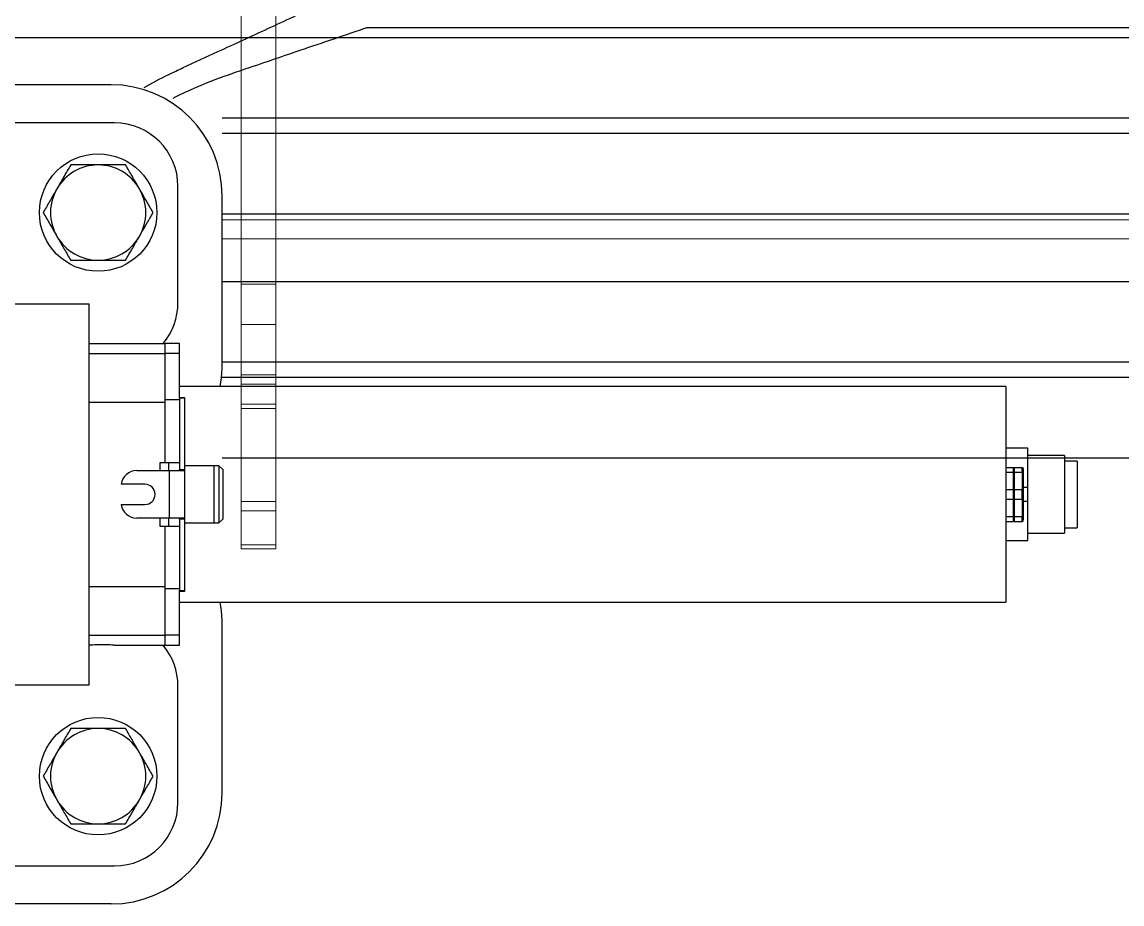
# Model space of a CAD drawing. Header units: inches. Extents: x -1851 to 6314, y -1304 to 4687.
# Drawn here: x -1561.27 to -1545.4, y 623.61 to 636.33 of the extents above; entities that cross this region are included whole.
import ezdxf

# ---------------------------------------------------------------- set-up
doc = ezdxf.new("R2010")
doc.units = ezdxf.units.IN
doc.header["$MEASUREMENT"] = 0
for name, color, linetype in [('DC FEEEDERS', 1, 'Continuous'), ('DC STRING CABLES', 30, 'Continuous'), ('E-ARRY-TABL', 9, 'Continuous'), ('WIRE MANAGEMENT', 4, 'Continuous')]:
    doc.layers.add(name, color=color, linetype=linetype)

msp = doc.modelspace()

# ---------------------------------------------------------------- linework, layer by layer
at = {"layer": 'DC FEEEDERS'}
for points in [[(-1562.81593, 636.10711), (-1328.90427, 636.10711)], [(-1558.37762, 634.94711), (-1333.60997, 634.94711)], [(-1558.37762, 634.72517), (-1333.60997, 634.72517)], [(-1558.37762, 633.56517), (-1333.60997, 633.56517)], [(-1558.37762, 632.58777), (-1333.60997, 632.58777)], [(-1558.37762, 631.42777), (-1333.60997, 631.42777)], [(-1558.37762, 631.20583), (-1333.60997, 631.20583)], [(-1558.37762, 630.04583), (-1333.60997, 630.04583)]]:
    msp.add_lwpolyline(points, dxfattribs=at)
at = {"layer": 'DC STRING CABLES', "flags": 128}
msp.add_lwpolyline([(-1556.28964, 636.24897), (-1522.10172, 636.24897)], dxfattribs=at)
at = {"layer": 'DC STRING CABLES'}
for points, knots in [([(-1559.50082, 635.38635), (-1559.38713, 635.45127), (-1559.2718, 635.51175), (-1559.15518, 635.56837), (-1559.08313, 635.60335), (-1559.0106, 635.63686), (-1558.93806, 635.67036), (-1558.77176, 635.74719), (-1558.60545, 635.82401), (-1558.43914, 635.90083), (-1558.19924, 636.01166), (-1557.95933, 636.12248), (-1557.71943, 636.2333), (-1557.47952, 636.34412), (-1557.23962, 636.45494), (-1556.99972, 636.56576), (-1556.98841, 636.57098), (-1556.9771, 636.57621), (-1556.96579, 636.58143)], [14.04246119, 14.04246119, 14.04246119, 14.04246119, 14.3830075, 14.3830075, 14.3830075, 14.59337778, 14.59337778, 14.59337778, 15.07571963, 15.07571963, 15.07571963, 15.77151121, 15.77151121, 15.77151121, 16.46730279, 16.46730279, 16.46730279, 16.50009763, 16.50009763, 16.50009763, 16.50009763]), ([(-1559.08497, 635.23209), (-1558.98768, 635.28111), (-1558.88906, 635.32734), (-1558.62487, 635.44316), (-1558.45729, 635.50858), (-1558.28728, 635.56837), (-1558.23676, 635.58614), (-1558.18602, 635.60341), (-1558.13528, 635.62069), (-1557.86096, 635.71407), (-1557.58664, 635.80745), (-1557.31231, 635.90083), (-1556.98677, 636.01166), (-1556.66122, 636.12248), (-1556.33567, 636.2333), (-1556.32033, 636.23852), (-1556.30498, 636.24374), (-1556.28964, 636.24897)], [14.30565661, 14.30565661, 14.30565661, 14.30565661, 14.60758292, 14.60758292, 15.10582563, 15.10582563, 15.10582563, 15.25390059, 15.25390059, 15.25390059, 16.0544781, 16.0544781, 16.0544781, 17.00455102, 17.00455102, 17.00455102, 17.04933094, 17.04933094, 17.04933094, 17.04933094])]:
    msp.add_open_spline(points, degree=3, knots=knots, dxfattribs=at)
at = {"layer": 'E-ARRY-TABL'}
for p, q in [((-1559.97982, 635.4237), (-1562.26867, 635.4237)), ((-1559.93084, 634.87437), (-1561.96548, 634.87437)), ((-1559.0153, 632.28048), (-1559.0153, 633.95883)), ((-1558.37762, 631.33518), (-1558.37762, 633.8215)), ((-1571.5582, 632.26508), (-1560.29705, 632.26508)), ((-1560.29705, 626.77184), (-1560.29705, 632.26508)), ((-1560.29705, 631.69407), (-1559.1984, 631.69407)), ((-1559.1984, 631.54965), (-1559.1984, 631.69407)), ((-1558.99241, 631.69246), (-1559.1984, 631.69246)), ((-1558.99241, 631.54804), (-1558.99241, 631.69246)), ((-1560.29705, 631.54965), (-1559.1984, 631.54965)), ((-1559.1984, 630.846), (-1559.1984, 631.54965)), ((-1558.99241, 631.54804), (-1559.1984, 631.54804)), ((-1558.99241, 630.91695), (-1558.99241, 631.54804)), ((-1547.07436, 631.07374), (-1558.99241, 631.07374)), ((-1547.07436, 631.07374), (-1547.07436, 627.96319)), ((-1558.99241, 630.91695), (-1558.91916, 630.91695)), ((-1558.99241, 630.90359), (-1558.99241, 630.91695)), ((-1558.91916, 630.90359), (-1558.99241, 630.90359)), ((-1558.99241, 630.90359), (-1558.99241, 629.87516)), ((-1558.91916, 630.91695), (-1558.91916, 630.90359)), ((-1558.91916, 630.90359), (-1558.91916, 629.87516)), ((-1560.29705, 630.846), (-1559.1984, 630.846)), ((-1558.99241, 630.88156), (-1559.1984, 630.88156)), ((-1559.1984, 629.9799), (-1559.1984, 630.846)), ((-1546.75392, 630.18223), (-1547.07436, 630.18223)), ((-1546.75392, 629.61962), (-1546.75392, 630.18223)), ((-1559.27073, 629.86179), (-1559.27073, 629.9799)), ((-1559.27073, 629.9799), (-1559.15171, 629.9799)), ((-1559.15171, 629.9799), (-1558.99241, 629.9799)), ((-1559.15171, 629.9799), (-1559.15171, 629.86179)), ((-1546.22749, 630.07923), (-1546.75392, 630.07923)), ((-1546.22749, 630.07923), (-1546.22749, 629.51846)), ((-1546.04438, 629.99912), (-1546.22749, 629.99912)), ((-1546.04438, 629.99912), (-1546.04438, 629.51846)), ((-1559.60807, 629.86179), (-1559.13889, 629.86179)), ((-1559.13889, 629.17514), (-1559.13889, 629.86179)), ((-1559.13889, 629.86179), (-1558.91916, 629.86179)), ((-1558.99241, 629.87516), (-1558.91916, 629.87516)), ((-1558.99241, 629.86179), (-1558.99241, 629.87516)), ((-1558.49802, 629.93046), (-1558.91916, 629.93046)), ((-1558.91916, 629.87516), (-1558.91916, 629.86179)), ((-1558.91916, 629.86179), (-1558.91916, 629.17514)), ((-1558.42477, 629.93046), (-1558.49802, 629.93046)), ((-1558.4976, 629.93004), (-1558.49802, 629.93046)), ((-1558.49802, 629.93046), (-1558.49802, 629.10647)), ((-1558.36984, 629.87553), (-1558.42477, 629.93046)), ((-1558.42477, 629.93046), (-1558.42477, 629.10647)), ((-1558.36984, 629.87553), (-1558.36984, 629.1614)), ((-1547.07436, 629.90757), (-1546.9645, 629.90757)), ((-1547.07436, 629.8389), (-1546.9645, 629.8389)), ((-1546.9645, 629.8389), (-1546.9645, 629.90757)), ((-1546.95305, 629.8991), (-1546.9645, 629.8991)), ((-1546.9645, 629.58713), (-1546.9645, 629.8389)), ((-1546.95305, 629.90757), (-1546.83471, 629.90757)), ((-1546.95305, 629.90757), (-1546.95305, 629.8389)), ((-1546.95305, 629.8389), (-1546.83471, 629.8389)), ((-1546.95305, 629.8389), (-1546.95305, 629.58713)), ((-1546.83471, 629.58713), (-1546.83471, 629.8389)), ((-1546.8203, 629.87621), (-1546.82814, 629.90757)), ((-1546.8203, 629.51846), (-1546.8203, 629.87621)), ((-1559.49138, 629.66495), (-1559.8347, 629.66495)), ((-1547.07436, 629.58713), (-1546.9645, 629.58713)), ((-1546.9645, 629.4498), (-1546.9645, 629.58713)), ((-1546.95305, 629.58713), (-1546.95305, 629.4498)), ((-1546.95305, 629.58713), (-1546.83471, 629.58713)), ((-1546.75392, 629.61962), (-1546.8203, 629.61962)), ((-1546.8203, 629.16072), (-1546.8203, 629.51846)), ((-1546.75392, 629.41731), (-1546.75392, 629.61962)), ((-1546.22749, 629.51846), (-1546.22749, 628.9577)), ((-1546.04438, 629.51846), (-1546.04438, 629.03781)), ((-1559.8347, 629.37198), (-1559.49138, 629.37198)), ((-1547.07436, 629.4498), (-1546.9645, 629.4498)), ((-1546.9645, 629.19803), (-1546.9645, 629.4498)), ((-1546.95305, 629.4498), (-1546.83471, 629.4498)), ((-1546.95305, 629.4498), (-1546.95305, 629.19803)), ((-1546.83471, 629.19803), (-1546.83471, 629.4498)), ((-1546.75392, 629.41731), (-1546.8203, 629.41731)), ((-1546.75392, 628.8547), (-1546.75392, 629.41731)), ((-1559.13889, 629.17514), (-1559.60807, 629.17514)), ((-1559.27073, 629.05703), (-1559.27073, 629.17514)), ((-1559.15171, 629.17514), (-1559.15171, 629.05703)), ((-1558.91916, 629.17514), (-1559.13889, 629.17514)), ((-1558.99241, 629.16177), (-1558.99241, 629.17514)), ((-1558.91916, 629.16177), (-1558.99241, 629.16177)), ((-1558.99241, 629.16177), (-1558.99241, 628.13334)), ((-1558.91916, 629.17514), (-1558.91916, 629.16177)), ((-1558.91916, 629.16177), (-1558.91916, 628.13334)), ((-1558.42477, 629.10647), (-1558.36984, 629.1614)), ((-1547.07436, 629.19803), (-1546.9645, 629.19803)), ((-1546.9645, 629.12936), (-1546.9645, 629.19803)), ((-1546.95305, 629.19803), (-1546.83471, 629.19803)), ((-1546.95305, 629.19803), (-1546.95305, 629.12936)), ((-1546.82814, 629.12936), (-1546.8203, 629.16072)), ((-1559.15171, 629.05703), (-1559.27073, 629.05703)), ((-1559.1984, 628.19093), (-1559.1984, 629.05703)), ((-1558.99241, 629.05703), (-1559.15171, 629.05703)), ((-1558.91916, 629.10647), (-1558.49802, 629.10647)), ((-1558.49802, 629.10647), (-1558.4976, 629.10689)), ((-1558.49802, 629.10647), (-1558.42477, 629.10647)), ((-1547.07436, 629.12936), (-1546.9645, 629.12936)), ((-1546.9645, 629.13783), (-1546.95305, 629.13783)), ((-1546.95305, 629.12936), (-1546.83471, 629.12936)), ((-1546.22749, 629.03781), (-1546.04438, 629.03781)), ((-1547.07436, 628.8547), (-1546.75392, 628.8547)), ((-1546.75392, 628.9577), (-1546.22749, 628.9577)), ((-1560.29705, 628.19093), (-1559.1984, 628.19093)), ((-1559.1984, 627.48728), (-1559.1984, 628.19093)), ((-1558.99241, 628.15537), (-1559.1984, 628.15537)), ((-1558.99241, 628.13334), (-1558.91916, 628.13334)), ((-1558.99241, 628.11998), (-1558.99241, 628.13334)), ((-1558.91916, 628.11998), (-1558.99241, 628.11998)), ((-1558.99241, 627.48889), (-1558.99241, 628.11998)), ((-1558.91916, 628.13334), (-1558.91916, 628.11998)), ((-1558.99241, 627.96319), (-1547.07436, 627.96319)), ((-1558.37762, 625.21543), (-1558.37762, 627.70175)), ((-1560.29705, 627.48728), (-1559.1984, 627.48728)), ((-1558.99241, 627.48889), (-1559.1984, 627.48889)), ((-1559.1984, 627.34286), (-1559.1984, 627.48728)), ((-1558.99241, 627.34447), (-1558.99241, 627.48889)), ((-1559.93084, 627.34286), (-1559.1984, 627.34286)), ((-1559.1984, 627.34447), (-1558.99241, 627.34447)), ((-1571.5582, 626.77184), (-1560.29705, 626.77184)), ((-1559.0153, 625.07809), (-1559.0153, 626.75645)), ((-1561.96548, 624.16255), (-1559.93084, 624.16255)), ((-1559.97982, 623.61323), (-1562.26867, 623.61323))]:
    msp.add_line(p, q, dxfattribs=at)
for points in [[(-1558.40789, 631.07374), (-1558.38591, 631.19766), (-1558.37762, 631.33518)], [(-1558.37762, 627.70175), (-1558.38591, 627.83927), (-1558.40789, 627.96319)]]:
    msp.add_lwpolyline(points, dxfattribs=at)
for centre in [(-1560.16636, 633.58117), (-1560.16636, 625.45576)]:
    msp.add_circle(centre, 0.84687, dxfattribs=at)
for centre, radius, start, end in [((-1559.97982, 633.8215), 1.6022, 0, 90), ((-1559.93084, 633.95883), 0.91554, 0, 90), ((-1560.16636, 633.58117), 0.68666, 90, 150), ((-1560.16636, 633.58117), 0.68666, 30, 90), ((-1560.16636, 633.58117), 0.68666, 150, 210), ((-1560.16636, 633.58117), 0.68666, 330, 30), ((-1560.16636, 633.58117), 0.68666, 210, 270), ((-1560.16636, 633.58117), 0.68666, 270, 330), ((-1559.93084, 632.28048), 0.91554, 320.170377, 0), ((-1559.60807, 629.63291), 0.22889, 90, 171.952154), ((-1559.49138, 629.51846), 0.14649, 270, 90), ((-1559.60807, 629.40402), 0.22889, 188.047846, 270), ((-1559.93084, 626.75645), 0.91554, 0, 39.829623), ((-1560.16636, 625.45576), 0.68666, 90, 150), ((-1560.16636, 625.45576), 0.68666, 30, 90), ((-1560.16636, 625.45576), 0.68666, 150, 210), ((-1560.16636, 625.45576), 0.68666, 330, 30), ((-1559.97982, 625.21543), 1.6022, 270, 0), ((-1560.16636, 625.45576), 0.68666, 210, 270), ((-1560.16636, 625.45576), 0.68666, 270, 330), ((-1559.93084, 625.07809), 0.91554, 270, 0)]:
    msp.add_arc(centre, radius, start, end, dxfattribs=at)
for points, knots in [([(-1560.5628, 634.26783), (-1560.59499, 634.21207), (-1560.65996, 634.09953), (-1560.72713, 633.9832), (-1560.76102, 633.9245)], [0, 0, 0, 0, 0.49545796, 1, 1, 1, 1]), ([(-1560.16636, 634.26783), (-1560.19846, 634.26783), (-1560.28129, 634.26783), (-1560.41454, 634.26783), (-1560.5132, 634.26783), (-1560.5628, 634.26783)], [0, 0, 0, 0, 0.23935703, 0.61757863, 1, 1, 1, 1]), ([(-1559.76992, 634.26783), (-1559.79844, 634.26783), (-1559.87704, 634.26783), (-1560.00915, 634.26783), (-1560.11373, 634.26783), (-1560.16636, 634.26783)], [0, 0, 0, 0, 0.22054197, 0.60774305, 1, 1, 1, 1]), ([(-1559.5717, 633.9245), (-1559.5764, 633.93264), (-1559.61198, 633.99427), (-1559.67906, 634.11047), (-1559.73945, 634.21506), (-1559.76992, 634.26783)], [0, 0, 0, 0, 0.07010368, 0.53079148, 1, 1, 1, 1]), ([(-1560.76102, 633.9245), (-1560.76572, 633.91636), (-1560.8013, 633.85473), (-1560.86839, 633.73854), (-1560.92877, 633.63395), (-1560.95924, 633.58117)], [0, 0, 0, 0, 0.07010368, 0.53079148, 1, 1, 1, 1]), ([(-1559.37348, 633.58117), (-1559.40567, 633.63693), (-1559.47064, 633.74947), (-1559.53781, 633.86581), (-1559.5717, 633.9245)], [0, 0, 0, 0, 0.49545796, 1, 1, 1, 1]), ([(-1560.95924, 633.58117), (-1560.92705, 633.52542), (-1560.86207, 633.41288), (-1560.79491, 633.29654), (-1560.76102, 633.23785)], [0, 0, 0, 0, 0.49545796, 1, 1, 1, 1]), ([(-1559.5717, 633.23785), (-1559.567, 633.24599), (-1559.53142, 633.30761), (-1559.46433, 633.42381), (-1559.40395, 633.5284), (-1559.37348, 633.58117)], [0, 0, 0, 0, 0.07010368, 0.53079148, 1, 1, 1, 1]), ([(-1560.76102, 633.23785), (-1560.75632, 633.22971), (-1560.72074, 633.16808), (-1560.65365, 633.05188), (-1560.59327, 632.94729), (-1560.5628, 632.89452)], [0, 0, 0, 0, 0.07010368, 0.53079148, 1, 1, 1, 1]), ([(-1559.76992, 632.89452), (-1559.73773, 632.95028), (-1559.67275, 633.06281), (-1559.60559, 633.17915), (-1559.5717, 633.23785)], [0, 0, 0, 0, 0.49545796, 1, 1, 1, 1]), ([(-1560.5628, 632.89452), (-1560.5137, 632.89452), (-1560.41505, 632.89452), (-1560.28181, 632.89452), (-1560.19846, 632.89452), (-1560.16636, 632.89452)], [0, 0, 0, 0, 0.37855597, 0.76064256, 1, 1, 1, 1]), ([(-1560.16636, 632.89452), (-1560.11445, 632.89452), (-1560.00988, 632.89452), (-1559.87774, 632.89452), (-1559.79844, 632.89452), (-1559.76992, 632.89452)], [0, 0, 0, 0, 0.38687002, 0.77945855, 1, 1, 1, 1]), ([(-1546.83471, 629.8389), (-1546.8358, 629.85136), (-1546.838, 629.87628), (-1546.83804, 629.89997), (-1546.83637, 629.90727), (-1546.83489, 629.90754), (-1546.83471, 629.90757)], [0, 0, 0, 0, 0.31804449, 0.63621367, 0.95343925, 1, 1, 1, 1]), ([(-1546.83471, 629.4498), (-1546.8358, 629.46373), (-1546.838, 629.4916), (-1546.83804, 629.53841), (-1546.83637, 629.57006), (-1546.83489, 629.58519), (-1546.83471, 629.58713)], [0, 0, 0, 0, 0.31804448, 0.63621367, 0.95343925, 1, 1, 1, 1]), ([(-1546.83471, 629.12936), (-1546.8358, 629.13083), (-1546.838, 629.13378), (-1546.83804, 629.15691), (-1546.83637, 629.18126), (-1546.83489, 629.19612), (-1546.83471, 629.19803)], [0, 0, 0, 0, 0.31805425, 0.63622342, 0.95344903, 1, 1, 1, 1]), ([(-1559.93084, 627.34286), (-1559.93285, 627.34304), (-1559.93689, 627.3434), (-1559.96833, 627.34585), (-1560.01469, 627.34857), (-1560.07268, 627.35053), (-1560.13518, 627.35083), (-1560.19521, 627.34935), (-1560.24617, 627.34674), (-1560.28215, 627.34414), (-1560.29592, 627.34296), (-1560.29683, 627.34288), (-1560.29705, 627.34286)], [0, 0, 0, 0, 0.10711423, 0.21421929, 0.32156243, 0.42906278, 0.53630181, 0.64326721, 0.75037268, 0.85781333, 0.96526378, 1, 1, 1, 1]), ([(-1560.5628, 626.14241), (-1560.59499, 626.08665), (-1560.65996, 625.97411), (-1560.72713, 625.85778), (-1560.76102, 625.79908)], [0, 0, 0, 0, 0.49545796, 1, 1, 1, 1]), ([(-1560.16636, 626.14241), (-1560.19846, 626.14241), (-1560.28129, 626.14241), (-1560.41454, 626.14241), (-1560.5132, 626.14241), (-1560.5628, 626.14241)], [0, 0, 0, 0, 0.23935703, 0.61757863, 1, 1, 1, 1]), ([(-1559.76992, 626.14241), (-1559.79844, 626.14241), (-1559.87704, 626.14241), (-1560.00915, 626.14241), (-1560.11373, 626.14241), (-1560.16636, 626.14241)], [0, 0, 0, 0, 0.22054197, 0.60774305, 1, 1, 1, 1]), ([(-1559.5717, 625.79908), (-1559.5764, 625.80722), (-1559.61198, 625.86885), (-1559.67906, 625.98505), (-1559.73945, 626.08964), (-1559.76992, 626.14241)], [0, 0, 0, 0, 0.07010368, 0.53079148, 1, 1, 1, 1]), ([(-1560.76102, 625.79908), (-1560.76572, 625.79094), (-1560.8013, 625.72931), (-1560.86839, 625.61312), (-1560.92877, 625.50853), (-1560.95924, 625.45576)], [0, 0, 0, 0, 0.07010368, 0.53079148, 1, 1, 1, 1]), ([(-1559.37348, 625.45576), (-1559.40567, 625.51151), (-1559.47064, 625.62405), (-1559.53781, 625.74039), (-1559.5717, 625.79908)], [0, 0, 0, 0, 0.49545796, 1, 1, 1, 1]), ([(-1560.95924, 625.45576), (-1560.92705, 625.4), (-1560.86207, 625.28746), (-1560.79491, 625.17112), (-1560.76102, 625.11243)], [0, 0, 0, 0, 0.49545796, 1, 1, 1, 1]), ([(-1559.5717, 625.11243), (-1559.567, 625.12057), (-1559.53142, 625.1822), (-1559.46433, 625.29839), (-1559.40395, 625.40298), (-1559.37348, 625.45576)], [0, 0, 0, 0, 0.07010368, 0.53079148, 1, 1, 1, 1]), ([(-1560.76102, 625.11243), (-1560.75632, 625.10429), (-1560.72074, 625.04266), (-1560.65365, 624.92646), (-1560.59327, 624.82187), (-1560.5628, 624.7691)], [0, 0, 0, 0, 0.07010368, 0.53079148, 1, 1, 1, 1]), ([(-1559.76992, 624.7691), (-1559.73773, 624.82486), (-1559.67275, 624.9374), (-1559.60559, 625.05373), (-1559.5717, 625.11243)], [0, 0, 0, 0, 0.49545796, 1, 1, 1, 1]), ([(-1560.5628, 624.7691), (-1560.5137, 624.7691), (-1560.41505, 624.7691), (-1560.28181, 624.7691), (-1560.19846, 624.7691), (-1560.16636, 624.7691)], [0, 0, 0, 0, 0.37855597, 0.76064256, 1, 1, 1, 1]), ([(-1560.16636, 624.7691), (-1560.11445, 624.7691), (-1560.00988, 624.7691), (-1559.87774, 624.7691), (-1559.79844, 624.7691), (-1559.76992, 624.7691)], [0, 0, 0, 0, 0.38687002, 0.77945855, 1, 1, 1, 1])]:
    msp.add_open_spline(points, degree=3, knots=knots, dxfattribs=at)
at = {"layer": 'WIRE MANAGEMENT', "color": 4, "linetype": 'Continuous', "lineweight": 18, "elevation": 0.11854, "flags": 128}
msp.add_lwpolyline([(-1557.60172, 637.13195), (-1558.10172, 637.13195), (-1558.10172, 628.73195), (-1557.60172, 628.73195)], close=True, dxfattribs=at)
for points in [[(-1558.37762, 633.47839), (-1333.60997, 633.47839)], [(-1558.37762, 633.20032), (-1333.60997, 633.20032)], [(-1557.60172, 632.54914), (-1558.10172, 632.54914)], [(-1557.60172, 631.96688), (-1558.10172, 631.96688)], [(-1557.60172, 631.24068), (-1558.10172, 631.24068)], [(-1557.60172, 631.1051), (-1558.10172, 631.1051)], [(-1557.60172, 630.82002), (-1558.10172, 630.82002)], [(-1557.60172, 630.75879), (-1558.10172, 630.75879)], [(-1557.60172, 629.41767), (-1558.10172, 629.41767)], [(-1557.60172, 629.28209), (-1558.10172, 629.28209)], [(-1557.60172, 628.79303), (-1558.10172, 628.79303)], [(-1557.60172, 628.73195), (-1558.10172, 628.73195)]]:
    msp.add_lwpolyline(points, dxfattribs=at)

doc.saveas('drawing.dxf')
